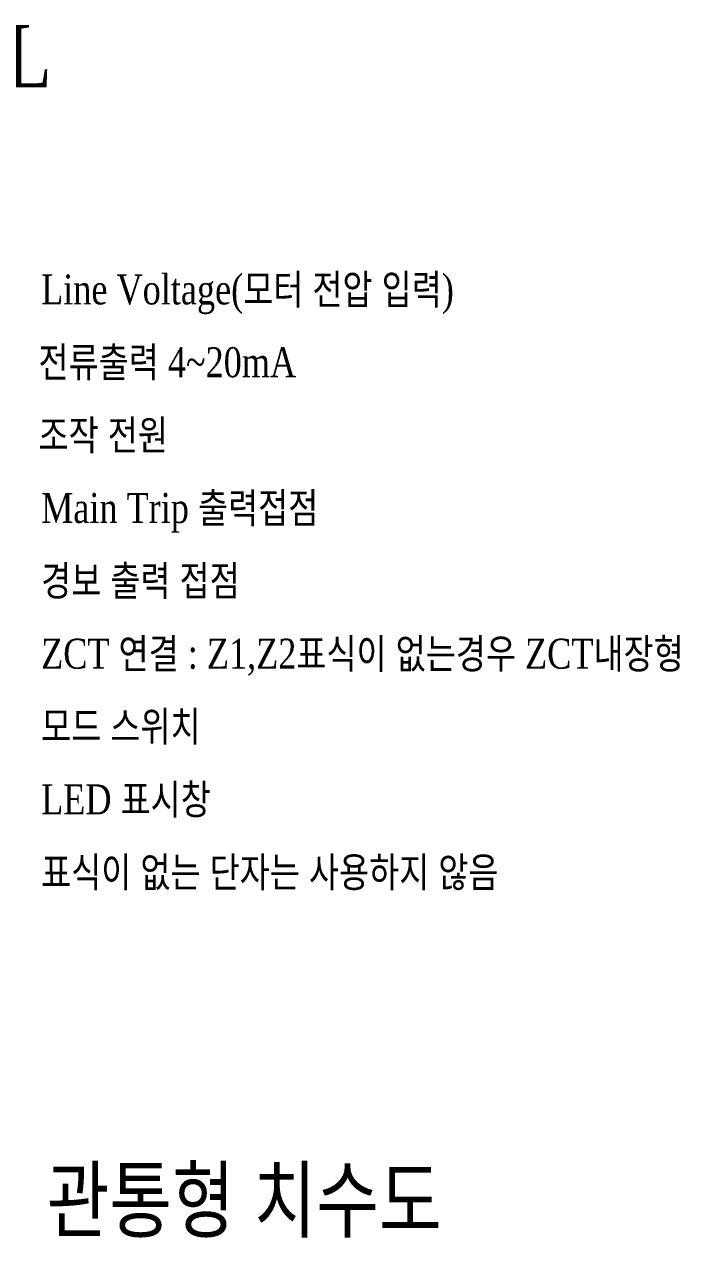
# Model space of a CAD drawing. Header units: millimetres. Extents: x 45 to 885, y 38 to 718.
# Drawn here: x 173.7 to 236.7, y 190.1 to 306.7 of the extents above; entities that cross this region are included whole.
import ezdxf

# ---------------------------------------------------------------- set-up
doc = ezdxf.new("R2010")
doc.units = ezdxf.units.MM
doc.styles.add('SS', font='batang.ttc', dxfattribs={"width": 0.8})

msp = doc.modelspace()

# ---------------------------------------------------------------- texts
at = {"color": 0, "style": 'SS', "width": 0.8}
for s, p in [('DSP-PTL', (147.77, 300.608)), (' 관통형 치수도', (174.079, 190.709))]:
    msp.add_text(s, height=6, dxfattribs=at).set_placement(p)
at = {"lineweight": 18, "char_height": 2.88, "attachment_point": 1, "style": 'SS'}
for s, insert, width in [('Line Voltage(모터 전압 입력)', (175.353, 282.636), 70.31337), ('전류출력 4~20mA', (175.103, 275.639), 46.19835), ('조작 전원 ', (175.103, 268.636), 46.13118), ('Main Trip 출력접점', (175.353, 261.636), 35.24007), ('경보 출력 접점', (175.353, 254.636), 70.59432), ('ZCT 연결 : Z1,Z2표식이 없는경우 ZCT내장형', (175.353, 247.636), 69.37651), ('모드 스위치', (175.353, 240.636), 44.79841), ('LED 표시창', (175.353, 233.636), 44.79841), ('표식이 없는 단자는 사용하지 않음', (175.353, 226.636), 51.38063)]:
    msp.add_mtext(s, dxfattribs=dict(at, insert=insert, width=width))

doc.saveas('drawing.dxf')
